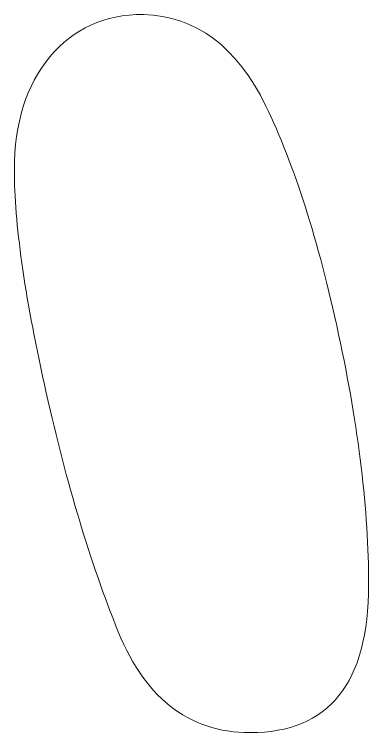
# Model space of a CAD drawing. Header units: millimetres. Extents: x -431 to 186, y -15 to 284.
# Drawn here: x -184.46 to -180.35, y 258.49 to 266.83 of the extents above; entities that cross this region are included whole.
import ezdxf

# ---------------------------------------------------------------- set-up
doc = ezdxf.new("R2010")
doc.units = ezdxf.units.MM
doc.header["$MEASUREMENT"] = 0
doc.layers.add('Capa 1', color=7, linetype='Continuous')

msp = doc.modelspace()

# ---------------------------------------------------------------- linework, layer by layer
at = {"layer": 'Capa 1', "color": 240, "lineweight": 9}
msp.add_open_spline([(-182.9623, 266.8327), (-183.4159, 266.8327), (-183.7743, 266.6663), (-184.0485, 266.3387), (-184.0485, 266.3387), (-184.3225, 266.0061), (-184.4599, 265.5691), (-184.4599, 265.0233), (-184.4599, 265.0233), (-184.4599, 264.4099), (-184.3435, 263.5829), (-184.1115, 262.5329), (-184.1115, 262.5329), (-183.8795, 261.4771), (-183.6057, 260.5463), (-183.2841, 259.7351), (-183.2841, 259.7351), (-182.9675, 258.9033), (-182.4455, 258.4871), (-181.7233, 258.4871), (-181.7233, 258.4871), (-180.8061, 258.4871), (-180.3473, 259.0591), (-180.3473, 260.2083), (-180.3473, 260.2083), (-180.3473, 261.0611), (-180.4631, 262.0283), (-180.6953, 263.1149), (-180.6953, 263.1149), (-180.9271, 264.2015), (-181.2117, 265.0857), (-181.5389, 265.7669), (-181.5389, 265.7669), (-181.8761, 266.4581), (-182.3507, 266.8119), (-182.9623, 266.8327)], degree=3, knots=[0, 0, 0, 0, 0.1, 0.1, 0.1, 0.1, 0.2, 0.2, 0.2, 0.2, 0.3, 0.3, 0.3, 0.3, 0.4, 0.4, 0.4, 0.4, 0.5, 0.5, 0.5, 0.5, 0.6, 0.6, 0.6, 0.6, 0.7, 0.7, 0.7, 0.7, 0.8, 0.8, 0.8, 0.8, 1, 1, 1, 1], dxfattribs=at)

doc.saveas('drawing.dxf')
